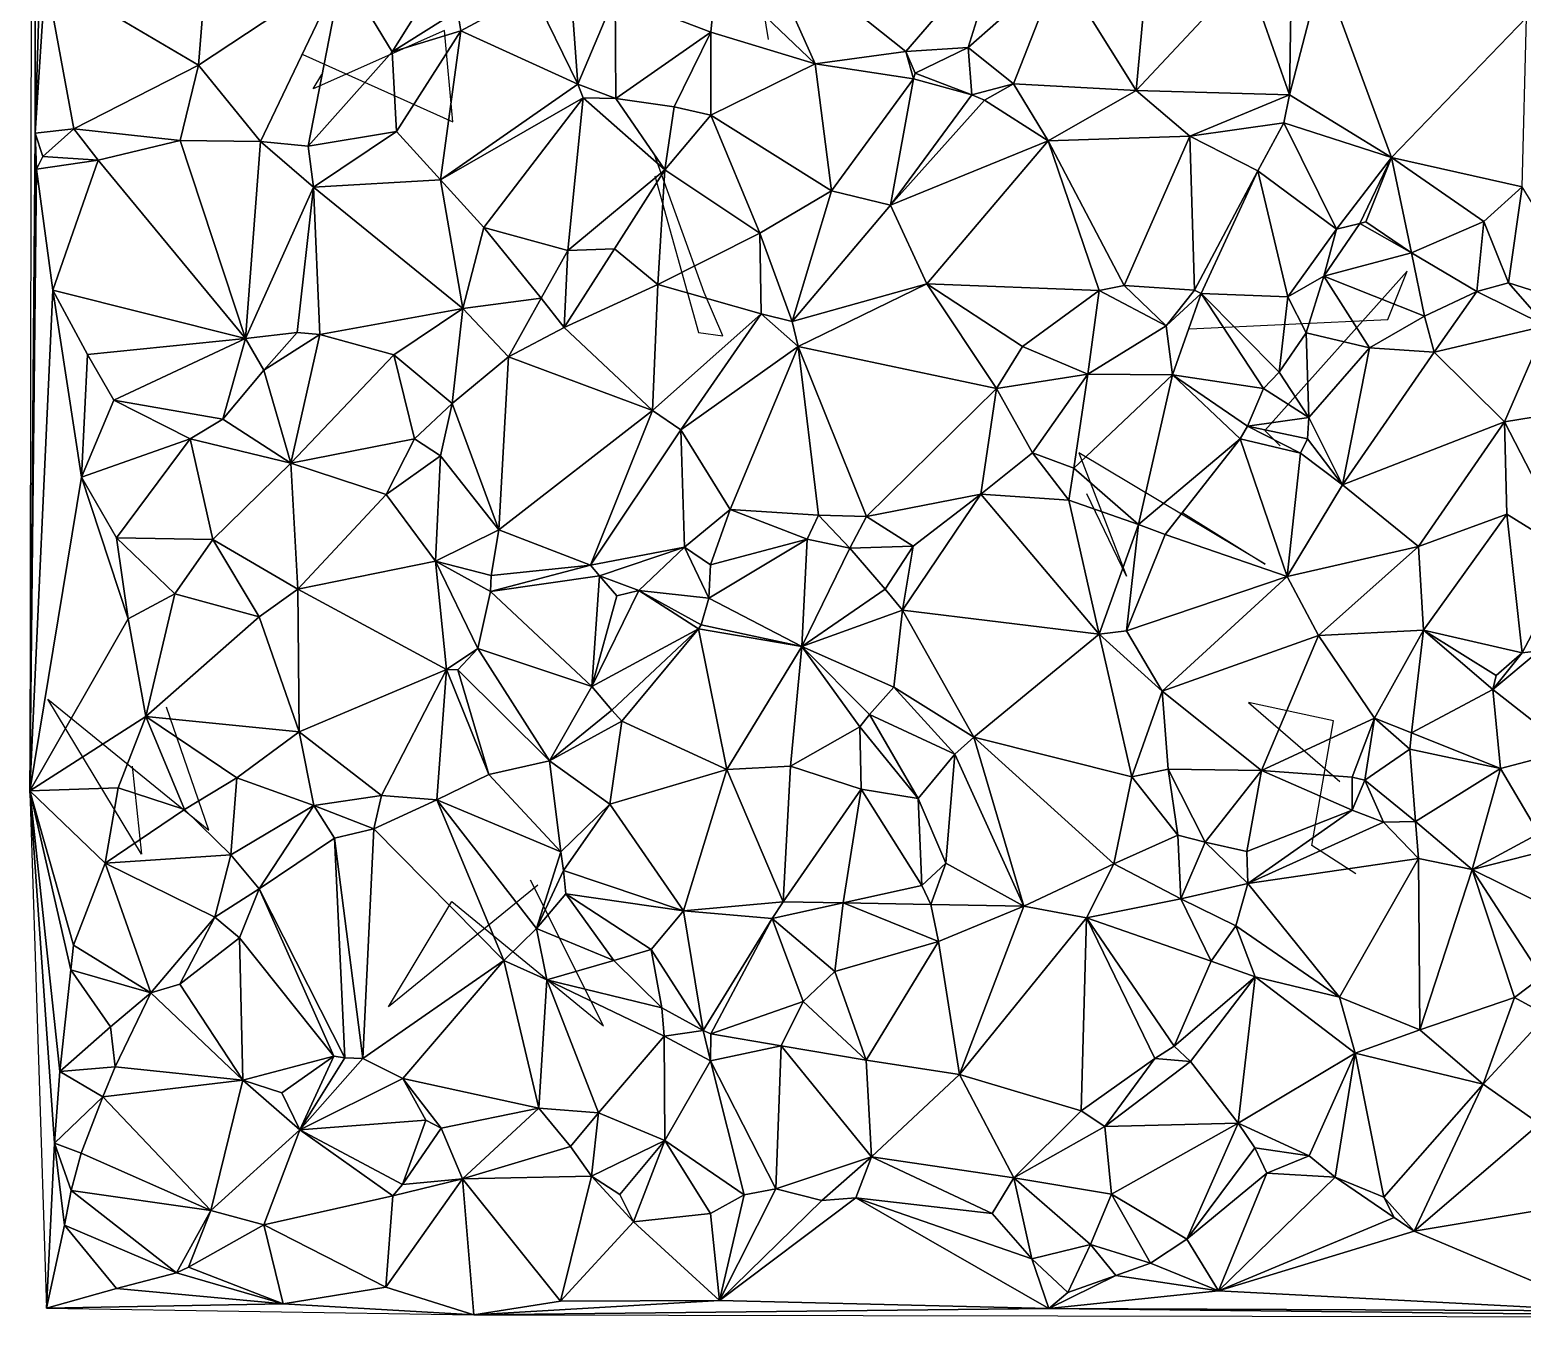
# Model space of a CAD drawing. Header units: metres. Extents: x -15.4 to 15, y -15.7 to 15.3.
# Drawn here: x -14.97 to -2.22, y -14.98 to -3.98 of the extents above; entities that cross this region are included whole.
import ezdxf

# ---------------------------------------------------------------- set-up
doc = ezdxf.new("R2010")
doc.units = ezdxf.units.M
doc.layers.add('CRACKS', color=1, linetype='Continuous')
doc.layers.add('STREET_MESH', color=7, linetype='Continuous')

msp = doc.modelspace()

# ---------------------------------------------------------------- linework, layer by layer
at = {"layer": 'CRACKS'}
for points in [[(-8.661, -4.064, 0.1), (-8.954, -2.278, 0.1), (-9.812, -3.403, 0.1), (-8.754, -2.439, 0.1), (-9.599, -2.845, 0.1)], [(-12.642, -4.193, 0.1), (-11.359, -4.769, 0.1), (-11.43, -3.987, 0.1), (-12.552, -4.486, 0.1), (-12.478, -4.364, 0.1)], [(-9.633, -5.23, 0.1), (-9.261, -6.566, 0.1), (-9.052, -6.595, 0.1), (-9.213, -6.225, 0.1), (-9.64, -5.04, 0.1)], [(-5.063, -6.537, 0.1), (-3.37, -6.455, 0.1), (-3.205, -6.042, 0.1), (-4.421, -7.403, 0.1), (-4.29, -7.534, 0.1)], [(-5.122, -8.108, 0.1), (-4.419, -8.547, 0.1), (-6.011, -7.595, 0.1), (-5.603, -8.648, 0.1), (-5.943, -7.946, 0.1)], [(-14.099, -10.272, 0.1), (-14.02, -11.023, 0.1), (-14.821, -9.7, 0.1), (-13.444, -10.818, 0.1), (-13.806, -9.768, 0.1)], [(-3.644, -11.192, 0.1), (-4.02, -10.949, 0.1), (-3.835, -9.885, 0.1), (-4.56, -9.728, 0.1), (-3.779, -10.404, 0.1)], [(-10.633, -11.289, 0.1), (-11.908, -12.327, 0.1), (-11.368, -11.427, 0.1), (-10.071, -12.49, 0.1), (-10.696, -11.245, 0.1)]]:
    msp.add_polyline3d(points, dxfattribs=at)
at = {"layer": 'STREET_MESH'}
for points in [[(-14.929, -4.866), (-14.944, 6.936), (-14.974, -10.482)], [(-14.944, 6.936), (-14.929, -4.866), (-14.794, -0.426)], [(-14.929, -4.866), (-14.841, -3.512), (-14.794, -0.426)], [(-8.264, -4.271), (-8.766, -3.15), (-9.104, -3.468)], [(-8.766, -3.15), (-7.49, -4.166), (-6.67, -3.218)], [(-8.264, -4.271), (-7.49, -4.166), (-8.766, -3.15)], [(-7.49, -4.166), (-6.955, -4.134), (-6.67, -3.218)], [(-6.955, -4.134), (-6.178, -3.448), (-6.67, -3.218)], [(-11.878, -4.169), (-11.397, -3.4), (-12.302, -3.468)], [(-11.319, -3.821), (-11.397, -3.4), (-11.878, -4.169)], [(-6.178, -3.448), (-5.52, -4.5), (-5.413, -3.326)], [(-5.52, -4.5), (-4.578, -3.493), (-5.413, -3.326)], [(-14.598, -4.827), (-14.841, -3.512), (-14.929, -4.866)], [(-13.468, -3.469), (-14.841, -3.512), (-13.534, -4.283)], [(-14.841, -3.512), (-14.598, -4.827), (-13.534, -4.283)], [(-13.534, -4.283), (-13.003, -4.935), (-12.302, -3.468)], [(-13.468, -3.469), (-13.534, -4.283), (-12.302, -3.468)], [(-13.003, -4.935), (-12.597, -4.976), (-12.302, -3.468)], [(-12.597, -4.976), (-11.878, -4.169), (-12.302, -3.468)], [(-9.972, -3.689), (-9.156, -4.002), (-9.104, -3.468)], [(-9.156, -4.002), (-8.264, -4.271), (-9.104, -3.468)], [(-6.178, -3.448), (-6.955, -4.134), (-6.568, -4.444)], [(-5.52, -4.5), (-6.178, -3.448), (-6.568, -4.444)], [(-4.21, -4.536), (-4.578, -3.493), (-5.52, -4.5)], [(-4.578, -3.493), (-4.21, -4.536), (-4.194, -3.462)], [(-4.21, -4.536), (-3.931, -3.461), (-4.194, -3.462)], [(-4.21, -4.536), (-3.338, -5.072), (-3.931, -3.461)], [(-3.338, -5.072), (-2.185, -3.877), (-3.931, -3.461)], [(-10.676, -3.658), (-11.319, -3.821), (-11.29, -3.991)], [(-10.291, -4.446), (-10.676, -3.658), (-11.29, -3.991)], [(-10.676, -3.658), (-10.291, -4.446), (-10.337, -3.826)], [(-10.291, -4.446), (-9.972, -3.689), (-10.337, -3.826)], [(-10.291, -4.446), (-9.966, -4.568), (-9.972, -3.689)], [(-9.966, -4.568), (-9.156, -4.002), (-9.972, -3.689)], [(-11.29, -3.991), (-11.319, -3.821), (-11.878, -4.169)], [(-2.222, -5.324), (-2.185, -3.877), (-3.338, -5.072)], [(-11.84, -4.851), (-11.29, -3.991), (-11.878, -4.169)], [(-11.84, -4.851), (-11.466, -5.264), (-11.29, -3.991)], [(-11.466, -5.264), (-10.291, -4.446), (-11.29, -3.991)], [(-9.469, -4.639), (-9.156, -4.002), (-9.966, -4.568)], [(-9.156, -4.002), (-9.469, -4.639), (-9.156, -4.711)], [(-9.156, -4.002), (-9.156, -4.711), (-8.264, -4.271)], [(-12.597, -4.976), (-11.84, -4.851), (-11.878, -4.169)], [(-7.49, -4.166), (-8.264, -4.271), (-7.424, -4.4)], [(-7.49, -4.166), (-7.41, -4.352), (-6.955, -4.134)], [(-7.41, -4.352), (-7.49, -4.166), (-7.424, -4.4)], [(-7.41, -4.352), (-6.924, -4.538), (-6.955, -4.134)], [(-6.955, -4.134), (-6.924, -4.538), (-6.568, -4.444)], [(-14.598, -4.827), (-13.69, -4.928), (-13.534, -4.283)], [(-13.534, -4.283), (-13.69, -4.928), (-13.003, -4.935)], [(-8.264, -4.271), (-9.156, -4.711), (-8.125, -5.357)], [(-8.264, -4.271), (-8.125, -5.357), (-7.424, -4.4)], [(-10.291, -4.446), (-11.466, -5.264), (-10.245, -4.562)], [(-9.966, -4.568), (-10.291, -4.446), (-10.245, -4.562)], [(-8.125, -5.357), (-7.621, -5.481), (-7.424, -4.4)], [(-7.621, -5.481), (-6.924, -4.538), (-7.424, -4.4)], [(-6.924, -4.538), (-7.41, -4.352), (-7.424, -4.4)], [(-6.924, -4.538), (-6.817, -4.584), (-6.568, -4.444)], [(-6.817, -4.584), (-6.273, -4.931), (-6.568, -4.444)], [(-6.273, -4.931), (-5.52, -4.5), (-6.568, -4.444)], [(-10.245, -4.562), (-11.466, -5.264), (-11.095, -5.671)], [(-10.377, -5.867), (-10.245, -4.562), (-11.095, -5.671)], [(-10.377, -5.867), (-9.547, -5.177), (-10.245, -4.562)], [(-9.547, -5.177), (-9.966, -4.568), (-10.245, -4.562)], [(-9.547, -5.177), (-9.469, -4.639), (-9.966, -4.568)], [(-6.924, -4.538), (-7.621, -5.481), (-6.817, -4.584)], [(-6.817, -4.584), (-7.621, -5.481), (-6.273, -4.931)], [(-5.52, -4.5), (-6.273, -4.931), (-5.063, -4.889)], [(-4.21, -4.536), (-5.52, -4.5), (-5.063, -4.889)], [(-4.26, -4.775), (-4.21, -4.536), (-5.063, -4.889)], [(-3.338, -5.072), (-4.21, -4.536), (-4.26, -4.775)], [(-9.469, -4.639), (-9.547, -5.177), (-9.156, -4.711)], [(-9.156, -4.711), (-9.547, -5.177), (-8.735, -5.719)], [(-9.156, -4.711), (-8.735, -5.719), (-8.125, -5.357)], [(-14.863, -5.065), (-14.598, -4.827), (-14.929, -4.866)], [(-14.389, -5.095), (-14.598, -4.827), (-14.863, -5.065)], [(-13.69, -4.928), (-14.598, -4.827), (-14.389, -5.095)], [(-4.48, -5.185), (-4.26, -4.775), (-5.063, -4.889)], [(-4.48, -5.185), (-3.808, -5.684), (-4.26, -4.775)], [(-3.808, -5.684), (-3.338, -5.072), (-4.26, -4.775)], [(-14.918, -5.172), (-14.929, -4.866), (-14.974, -10.482)], [(-14.918, -5.172), (-14.863, -5.065), (-14.929, -4.866)], [(-13.69, -4.928), (-14.389, -5.095), (-13.13, -6.618)], [(-13.69, -4.928), (-13.13, -6.618), (-13.003, -4.935)], [(-13.13, -6.618), (-12.55, -5.327), (-13.003, -4.935)], [(-12.55, -5.327), (-12.597, -4.976), (-13.003, -4.935)], [(-11.84, -4.851), (-12.597, -4.976), (-12.55, -5.327)], [(-11.466, -5.264), (-11.84, -4.851), (-12.55, -5.327)], [(-7.621, -5.481), (-7.31, -6.151), (-6.273, -4.931)], [(-7.31, -6.151), (-5.838, -6.209), (-6.273, -4.931)], [(-6.273, -4.931), (-5.622, -6.165), (-5.063, -4.889)], [(-5.838, -6.209), (-5.622, -6.165), (-6.273, -4.931)], [(-5.622, -6.165), (-5.022, -6.207), (-5.063, -4.889)], [(-5.022, -6.207), (-4.48, -5.185), (-5.063, -4.889)], [(-14.389, -5.095), (-14.863, -5.065), (-14.918, -5.172)], [(-14.389, -5.095), (-14.918, -5.172), (-14.777, -6.207)], [(-13.13, -6.618), (-14.389, -5.095), (-14.777, -6.207)], [(-3.808, -5.684), (-3.61, -5.636), (-3.338, -5.072)], [(-3.61, -5.636), (-3.558, -5.623), (-3.338, -5.072)], [(-3.338, -5.072), (-3.558, -5.623), (-3.168, -5.886)], [(-2.551, -5.618), (-3.338, -5.072), (-3.168, -5.886)], [(-2.551, -5.618), (-2.222, -5.324), (-3.338, -5.072)], [(-14.777, -6.207), (-14.918, -5.172), (-14.974, -10.482)], [(-9.547, -5.177), (-10.377, -5.867), (-9.979, -5.854)], [(-9.607, -6.158), (-9.547, -5.177), (-9.979, -5.854)], [(-8.735, -5.719), (-9.547, -5.177), (-9.607, -6.158)], [(-5.022, -6.207), (-4.965, -6.234), (-4.48, -5.185)], [(-4.48, -5.185), (-4.965, -6.234), (-4.224, -6.262)], [(-3.808, -5.684), (-4.48, -5.185), (-4.224, -6.262)], [(-12.691, -6.568), (-12.55, -5.327), (-13.13, -6.618)], [(-12.691, -6.568), (-12.496, -6.583), (-12.55, -5.327)], [(-11.275, -6.363), (-11.466, -5.264), (-12.55, -5.327)], [(-12.496, -6.583), (-11.275, -6.363), (-12.55, -5.327)], [(-11.466, -5.264), (-11.275, -6.363), (-11.095, -5.671)], [(-2.222, -5.324), (-2.551, -5.618), (-2.339, -6.143)], [(-2.222, -5.324), (-2.339, -6.143), (-1.571, -6.389)], [(-8.735, -5.719), (-8.461, -6.474), (-8.125, -5.357)], [(-8.461, -6.474), (-7.621, -5.481), (-8.125, -5.357)], [(-7.31, -6.151), (-7.621, -5.481), (-8.461, -6.474)], [(-11.275, -6.363), (-10.606, -6.274), (-11.095, -5.671)], [(-10.606, -6.274), (-10.377, -5.867), (-11.095, -5.671)], [(-8.735, -5.719), (-9.607, -6.158), (-8.724, -6.408)], [(-8.461, -6.474), (-8.735, -5.719), (-8.724, -6.408)], [(-3.917, -6.085), (-3.808, -5.684), (-4.224, -6.262)], [(-3.61, -5.636), (-3.917, -6.085), (-3.168, -5.886)], [(-3.61, -5.636), (-3.808, -5.684), (-3.917, -6.085)], [(-3.558, -5.623), (-3.61, -5.636), (-3.168, -5.886)], [(-2.611, -6.218), (-2.551, -5.618), (-3.168, -5.886)], [(-2.551, -5.618), (-2.611, -6.218), (-2.339, -6.143)], [(-10.408, -6.524), (-9.607, -6.158), (-9.979, -5.854)], [(-10.377, -5.867), (-10.408, -6.524), (-9.979, -5.854)], [(-10.377, -5.867), (-10.606, -6.274), (-10.408, -6.524)], [(-3.917, -6.085), (-3.056, -6.428), (-3.168, -5.886)], [(-3.056, -6.428), (-2.611, -6.218), (-3.168, -5.886)], [(-4.069, -6.571), (-3.917, -6.085), (-4.224, -6.262)], [(-3.917, -6.085), (-4.069, -6.571), (-3.528, -6.699)], [(-3.056, -6.428), (-3.917, -6.085), (-3.528, -6.699)], [(-14.532, -7.804), (-14.777, -6.207), (-14.974, -10.482)], [(-14.48, -6.754), (-13.13, -6.618), (-14.777, -6.207)], [(-14.48, -6.754), (-14.777, -6.207), (-14.532, -7.804)], [(-9.607, -6.158), (-10.408, -6.524), (-9.654, -7.233)], [(-9.607, -6.158), (-9.654, -7.233), (-8.724, -6.408)], [(-8.41, -6.686), (-7.31, -6.151), (-8.461, -6.474)], [(-7.31, -6.151), (-8.41, -6.686), (-6.713, -7.045)], [(-7.31, -6.151), (-6.493, -6.686), (-5.838, -6.209)], [(-6.493, -6.686), (-7.31, -6.151), (-6.713, -7.045)], [(-6.493, -6.686), (-5.935, -6.923), (-5.838, -6.209)], [(-5.935, -6.923), (-5.264, -6.509), (-5.838, -6.209)], [(-5.264, -6.509), (-5.622, -6.165), (-5.838, -6.209)], [(-5.622, -6.165), (-5.264, -6.509), (-5.022, -6.207)], [(-5.264, -6.509), (-4.965, -6.234), (-5.022, -6.207)], [(-4.965, -6.234), (-5.264, -6.509), (-5.211, -6.929)], [(-4.432, -7.047), (-4.965, -6.234), (-5.211, -6.929)], [(-4.965, -6.234), (-4.299, -6.907), (-4.224, -6.262)], [(-4.299, -6.907), (-4.965, -6.234), (-4.432, -7.047)], [(-2.611, -6.218), (-3.056, -6.428), (-2.974, -6.734)], [(-2.611, -6.218), (-2.974, -6.734), (-2.018, -6.511)], [(-2.611, -6.218), (-2.018, -6.511), (-2.339, -6.143)], [(-2.339, -6.143), (-2.018, -6.511), (-1.571, -6.389)], [(-11.275, -6.363), (-12.496, -6.583), (-11.865, -6.757)], [(-11.275, -6.363), (-11.865, -6.757), (-11.366, -7.174)], [(-10.885, -6.774), (-11.275, -6.363), (-11.366, -7.174)], [(-10.606, -6.274), (-11.275, -6.363), (-10.885, -6.774)], [(-10.408, -6.524), (-10.606, -6.274), (-10.885, -6.774)], [(-4.299, -6.907), (-4.069, -6.571), (-4.224, -6.262)], [(-9.654, -7.233), (-9.41, -7.398), (-8.724, -6.408)], [(-9.41, -7.398), (-8.41, -6.686), (-8.724, -6.408)], [(-8.41, -6.686), (-8.461, -6.474), (-8.724, -6.408)], [(-2.974, -6.734), (-3.056, -6.428), (-3.528, -6.699)], [(-13.13, -6.618), (-14.48, -6.754), (-14.257, -7.145)], [(-13.326, -7.307), (-13.13, -6.618), (-14.257, -7.145)], [(-13.13, -6.618), (-13.326, -7.307), (-12.974, -6.889)], [(-12.691, -6.568), (-13.13, -6.618), (-12.974, -6.889)], [(-12.496, -6.583), (-12.691, -6.568), (-12.974, -6.889)], [(-12.744, -7.683), (-12.496, -6.583), (-12.974, -6.889)], [(-12.496, -6.583), (-12.744, -7.683), (-11.865, -6.757)], [(-10.408, -6.524), (-10.885, -6.774), (-9.654, -7.233)], [(-5.264, -6.509), (-5.935, -6.923), (-5.211, -6.929)], [(-4.299, -6.907), (-4.046, -7.293), (-4.069, -6.571)], [(-4.069, -6.571), (-4.046, -7.293), (-3.528, -6.699)], [(-2.018, -6.511), (-2.974, -6.734), (-2.372, -7.33)], [(-2.018, -6.511), (-2.372, -7.33), (-0.922, -7.093)], [(-14.257, -7.145), (-14.48, -6.754), (-14.532, -7.804)], [(-12.744, -7.683), (-11.686, -7.475), (-11.865, -6.757)], [(-11.865, -6.757), (-11.686, -7.475), (-11.366, -7.174)], [(-8.41, -6.686), (-9.41, -7.398), (-8.991, -8.079)], [(-8.235, -8.129), (-8.41, -6.686), (-8.991, -8.079)], [(-8.41, -6.686), (-7.826, -8.14), (-6.713, -7.045)], [(-8.235, -8.129), (-7.826, -8.14), (-8.41, -6.686)], [(-5.935, -6.923), (-6.493, -6.686), (-6.713, -7.045)], [(-4.046, -7.293), (-3.758, -7.868), (-3.528, -6.699)], [(-3.758, -7.868), (-2.974, -6.734), (-3.528, -6.699)], [(-2.974, -6.734), (-3.758, -7.868), (-2.372, -7.33)], [(-10.967, -8.252), (-10.885, -6.774), (-11.366, -7.174)], [(-9.654, -7.233), (-10.885, -6.774), (-10.967, -8.252)], [(-13.326, -7.307), (-12.744, -7.683), (-12.974, -6.889)], [(-6.406, -7.595), (-5.935, -6.923), (-6.713, -7.045)], [(-6.053, -7.727), (-5.935, -6.923), (-6.406, -7.595)], [(-5.935, -6.923), (-6.053, -7.727), (-5.211, -6.929)], [(-6.053, -7.727), (-5.5, -8.206), (-5.211, -6.929)], [(-5.5, -8.206), (-4.633, -7.477), (-5.211, -6.929)], [(-4.569, -7.367), (-4.432, -7.047), (-5.211, -6.929)], [(-4.633, -7.477), (-4.569, -7.367), (-5.211, -6.929)], [(-4.046, -7.293), (-4.299, -6.907), (-4.432, -7.047)], [(-7.826, -8.14), (-6.847, -7.947), (-6.713, -7.045)], [(-6.847, -7.947), (-6.406, -7.595), (-6.713, -7.045)], [(-4.046, -7.293), (-4.432, -7.047), (-4.569, -7.367)], [(-2.372, -7.33), (-1.784, -8.471), (-0.922, -7.093)], [(-13.603, -7.477), (-14.257, -7.145), (-14.532, -7.804)], [(-13.603, -7.477), (-13.326, -7.307), (-14.257, -7.145)], [(-11.686, -7.475), (-11.465, -7.621), (-11.366, -7.174)], [(-11.465, -7.621), (-10.967, -8.252), (-11.366, -7.174)], [(-9.654, -7.233), (-10.967, -8.252), (-10.183, -8.555)], [(-9.41, -7.398), (-9.654, -7.233), (-10.183, -8.555)], [(-13.326, -7.307), (-13.603, -7.477), (-12.744, -7.683)], [(-4.633, -7.477), (-4.117, -7.597), (-4.569, -7.367)], [(-4.056, -7.475), (-4.046, -7.293), (-4.569, -7.367)], [(-4.117, -7.597), (-4.056, -7.475), (-4.569, -7.367)], [(-4.046, -7.293), (-4.056, -7.475), (-3.758, -7.868)], [(-3.758, -7.868), (-3.108, -8.395), (-2.372, -7.33)], [(-3.108, -8.395), (-2.353, -8.12), (-2.372, -7.33)], [(-2.353, -8.12), (-1.784, -8.471), (-2.372, -7.33)], [(-14.232, -8.32), (-13.603, -7.477), (-14.532, -7.804)], [(-13.603, -7.477), (-14.232, -8.32), (-13.409, -8.336)], [(-12.744, -7.683), (-13.603, -7.477), (-13.409, -8.336)], [(-11.686, -7.475), (-12.744, -7.683), (-11.928, -7.952)], [(-11.465, -7.621), (-11.686, -7.475), (-11.928, -7.952)], [(-9.379, -8.402), (-9.41, -7.398), (-10.183, -8.555)], [(-9.41, -7.398), (-9.379, -8.402), (-8.991, -8.079)], [(-5.274, -8.292), (-4.633, -7.477), (-5.5, -8.206)], [(-4.231, -8.652), (-4.633, -7.477), (-5.274, -8.292)], [(-4.633, -7.477), (-4.231, -8.652), (-4.117, -7.597)], [(-4.056, -7.475), (-4.117, -7.597), (-3.758, -7.868)], [(-11.508, -8.52), (-11.465, -7.621), (-11.928, -7.952)], [(-11.508, -8.52), (-10.967, -8.252), (-11.465, -7.621)], [(-6.847, -7.947), (-6.095, -7.999), (-6.406, -7.595)], [(-6.095, -7.999), (-6.053, -7.727), (-6.406, -7.595)], [(-4.117, -7.597), (-4.231, -8.652), (-3.758, -7.868)], [(-12.685, -8.761), (-12.744, -7.683), (-13.409, -8.336)], [(-12.744, -7.683), (-12.685, -8.761), (-11.928, -7.952)], [(-5.5, -8.206), (-6.053, -7.727), (-6.095, -7.999)], [(-14.134, -9.012), (-14.532, -7.804), (-14.974, -10.482)], [(-14.134, -9.012), (-14.232, -8.32), (-14.532, -7.804)], [(-4.231, -8.652), (-3.108, -8.395), (-3.758, -7.868)], [(-12.685, -8.761), (-11.508, -8.52), (-11.928, -7.952)], [(-6.847, -7.947), (-7.826, -8.14), (-7.426, -8.392)], [(-6.847, -7.947), (-7.517, -8.939), (-5.836, -9.145)], [(-7.517, -8.939), (-6.847, -7.947), (-7.426, -8.392)], [(-6.095, -7.999), (-6.847, -7.947), (-5.836, -9.145)], [(-5.5, -8.206), (-6.095, -7.999), (-5.836, -9.145)], [(-9.379, -8.402), (-9.157, -8.553), (-8.991, -8.079)], [(-9.157, -8.553), (-8.332, -8.334), (-8.991, -8.079)], [(-8.332, -8.334), (-8.235, -8.129), (-8.991, -8.079)], [(-8.235, -8.129), (-8.332, -8.334), (-7.966, -8.41)], [(-7.826, -8.14), (-8.235, -8.129), (-7.966, -8.41)], [(-7.826, -8.14), (-7.966, -8.41), (-7.426, -8.392)], [(-2.353, -8.12), (-3.108, -8.395), (-3.066, -9.111)], [(-2.353, -8.12), (-3.066, -9.111), (-2.223, -9.305)], [(-2.353, -8.12), (-2.223, -9.305), (-1.784, -8.471)], [(-11.508, -8.52), (-11.033, -8.642), (-10.967, -8.252)], [(-10.967, -8.252), (-11.033, -8.642), (-10.183, -8.555)], [(-5.603, -9.116), (-5.5, -8.206), (-5.836, -9.145)], [(-5.274, -8.292), (-5.5, -8.206), (-5.603, -9.116)], [(-13.735, -8.801), (-14.232, -8.32), (-14.134, -9.012)], [(-14.232, -8.32), (-13.735, -8.801), (-13.409, -8.336)], [(-13.409, -8.336), (-13.735, -8.801), (-13.014, -8.997)], [(-12.685, -8.761), (-13.409, -8.336), (-13.014, -8.997)], [(-10.107, -8.647), (-9.379, -8.402), (-10.183, -8.555)], [(-10.107, -8.647), (-9.77, -8.772), (-9.379, -8.402)], [(-9.77, -8.772), (-9.173, -8.838), (-9.379, -8.402)], [(-9.173, -8.838), (-9.157, -8.553), (-9.379, -8.402)], [(-8.332, -8.334), (-9.173, -8.838), (-8.377, -9.249)], [(-9.173, -8.838), (-8.332, -8.334), (-9.157, -8.553)], [(-7.966, -8.41), (-8.332, -8.334), (-8.377, -9.249)], [(-7.665, -8.759), (-7.966, -8.41), (-8.377, -9.249)], [(-7.966, -8.41), (-7.665, -8.759), (-7.426, -8.392)], [(-7.665, -8.759), (-7.517, -8.939), (-7.426, -8.392)], [(-4.231, -8.652), (-5.274, -8.292), (-5.603, -9.116)], [(-3.108, -8.395), (-4.231, -8.652), (-3.963, -9.156)], [(-3.108, -8.395), (-3.963, -9.156), (-3.066, -9.111)], [(-11.415, -9.445), (-11.508, -8.52), (-12.685, -8.761)], [(-11.147, -9.266), (-11.508, -8.52), (-11.415, -9.445)], [(-11.037, -8.78), (-11.033, -8.642), (-11.508, -8.52)], [(-11.147, -9.266), (-11.037, -8.78), (-11.508, -8.52)], [(-2.223, -9.305), (-2.076, -9.287), (-1.784, -8.471)], [(-11.037, -8.78), (-10.107, -8.647), (-10.183, -8.555)], [(-11.033, -8.642), (-11.037, -8.78), (-10.183, -8.555)], [(-11.037, -8.78), (-10.171, -9.59), (-10.107, -8.647)], [(-10.171, -9.59), (-9.957, -8.817), (-10.107, -8.647)], [(-10.107, -8.647), (-9.957, -8.817), (-9.77, -8.772)], [(-5.299, -9.631), (-4.231, -8.652), (-5.603, -9.116)], [(-4.231, -8.652), (-5.299, -9.631), (-3.963, -9.156)], [(-12.673, -9.978), (-12.685, -8.761), (-13.014, -8.997)], [(-12.673, -9.978), (-11.415, -9.445), (-12.685, -8.761)], [(-11.037, -8.78), (-11.147, -9.266), (-10.171, -9.59)], [(-9.77, -8.772), (-10.171, -9.59), (-9.259, -9.1)], [(-9.957, -8.817), (-10.171, -9.59), (-9.77, -8.772)], [(-9.238, -9.064), (-9.77, -8.772), (-9.259, -9.1)], [(-9.238, -9.064), (-9.173, -8.838), (-9.77, -8.772)], [(-7.517, -8.939), (-7.665, -8.759), (-8.377, -9.249)], [(-13.982, -9.847), (-13.735, -8.801), (-14.134, -9.012)], [(-13.735, -8.801), (-13.982, -9.847), (-13.014, -8.997)], [(-9.173, -8.838), (-9.238, -9.064), (-8.377, -9.249)], [(-13.982, -9.847), (-14.134, -9.012), (-14.974, -10.482)], [(-13.982, -9.847), (-12.673, -9.978), (-13.014, -8.997)], [(-7.517, -8.939), (-8.377, -9.249), (-7.591, -9.597)], [(-7.517, -8.939), (-7.591, -9.597), (-6.908, -10.023)], [(-7.517, -8.939), (-6.908, -10.023), (-5.836, -9.145)], [(-10.171, -9.59), (-10.002, -9.793), (-9.259, -9.1)], [(-10.002, -9.793), (-9.916, -9.888), (-9.259, -9.1)], [(-9.916, -9.888), (-9.019, -10.3), (-9.259, -9.1)], [(-8.377, -9.249), (-9.238, -9.064), (-9.259, -9.1)], [(-9.019, -10.3), (-8.377, -9.249), (-9.259, -9.1)], [(-6.908, -10.023), (-5.558, -10.364), (-5.836, -9.145)], [(-5.299, -9.631), (-5.603, -9.116), (-5.836, -9.145)], [(-5.558, -10.364), (-5.299, -9.631), (-5.836, -9.145)], [(-3.963, -9.156), (-5.299, -9.631), (-4.451, -10.31)], [(-3.483, -9.862), (-3.963, -9.156), (-4.451, -10.31)], [(-3.963, -9.156), (-3.483, -9.862), (-3.066, -9.111)], [(-3.483, -9.862), (-3.168, -9.988), (-3.066, -9.111)], [(-3.168, -9.988), (-2.472, -9.616), (-3.066, -9.111)], [(-3.066, -9.111), (-2.444, -9.498), (-2.223, -9.305)], [(-2.472, -9.616), (-2.444, -9.498), (-3.066, -9.111)], [(-11.316, -9.449), (-11.147, -9.266), (-11.415, -9.445)], [(-10.534, -10.226), (-11.147, -9.266), (-11.316, -9.449)], [(-11.147, -9.266), (-10.534, -10.226), (-10.171, -9.59)], [(-9.019, -10.3), (-8.475, -10.271), (-8.377, -9.249)], [(-8.377, -9.249), (-8.475, -10.271), (-7.881, -9.935)], [(-7.799, -9.83), (-8.377, -9.249), (-7.881, -9.935)], [(-8.377, -9.249), (-7.799, -9.83), (-7.591, -9.597)], [(-2.472, -9.616), (-2.076, -9.287), (-2.223, -9.305)], [(-1.813, -10.135), (-2.076, -9.287), (-2.472, -9.616)], [(-2.444, -9.498), (-2.472, -9.616), (-2.223, -9.305)], [(-11.969, -10.521), (-11.415, -9.445), (-12.673, -9.978)], [(-11.969, -10.521), (-11.495, -10.559), (-11.415, -9.445)], [(-11.495, -10.559), (-11.053, -10.342), (-11.415, -9.445)], [(-11.053, -10.342), (-11.316, -9.449), (-11.415, -9.445)], [(-11.053, -10.342), (-10.534, -10.226), (-11.316, -9.449)], [(-10.171, -9.59), (-10.534, -10.226), (-10.002, -9.793)], [(-7.591, -9.597), (-7.799, -9.83), (-7.071, -10.168)], [(-6.908, -10.023), (-7.591, -9.597), (-7.071, -10.168)], [(-5.299, -9.631), (-5.558, -10.364), (-5.246, -10.297)], [(-5.299, -9.631), (-5.246, -10.297), (-4.451, -10.31)], [(-2.472, -9.616), (-3.168, -9.988), (-2.407, -10.291)], [(-1.813, -10.135), (-2.472, -9.616), (-2.407, -10.291)], [(-10.534, -10.226), (-9.916, -9.888), (-10.002, -9.793)], [(-14.219, -10.457), (-13.982, -9.847), (-14.974, -10.482)], [(-13.653, -10.643), (-13.982, -9.847), (-14.219, -10.457)], [(-13.205, -10.371), (-12.673, -9.978), (-13.982, -9.847)], [(-13.653, -10.643), (-13.205, -10.371), (-13.982, -9.847)], [(-10.534, -10.226), (-10.018, -10.596), (-9.916, -9.888)], [(-10.018, -10.596), (-9.019, -10.3), (-9.916, -9.888)], [(-8.475, -10.271), (-7.87, -10.467), (-7.881, -9.935)], [(-7.383, -10.547), (-7.799, -9.83), (-7.881, -9.935)], [(-7.87, -10.467), (-7.383, -10.547), (-7.881, -9.935)], [(-7.799, -9.83), (-7.383, -10.547), (-7.071, -10.168)], [(-3.674, -10.366), (-3.483, -9.862), (-4.451, -10.31)], [(-3.566, -10.39), (-3.483, -9.862), (-3.674, -10.366)], [(-3.483, -9.862), (-3.566, -10.39), (-3.183, -10.127)], [(-3.168, -9.988), (-3.483, -9.862), (-3.183, -10.127)], [(-13.205, -10.371), (-12.548, -10.608), (-12.673, -9.978)], [(-12.548, -10.608), (-11.969, -10.521), (-12.673, -9.978)], [(-6.481, -11.469), (-6.908, -10.023), (-7.071, -10.168)], [(-5.558, -10.364), (-6.908, -10.023), (-5.711, -11.107)], [(-6.908, -10.023), (-6.481, -11.469), (-5.711, -11.107)], [(-2.407, -10.291), (-3.168, -9.988), (-3.183, -10.127)], [(-7.383, -10.547), (-7.148, -11.101), (-7.071, -10.168)], [(-7.148, -11.101), (-6.481, -11.469), (-7.071, -10.168)], [(-3.566, -10.39), (-3.133, -10.744), (-3.183, -10.127)], [(-3.133, -10.744), (-2.407, -10.291), (-3.183, -10.127)], [(-2.081, -10.848), (-1.813, -10.135), (-2.407, -10.291)], [(-10.438, -11.004), (-10.534, -10.226), (-11.053, -10.342)], [(-10.534, -10.226), (-10.438, -11.004), (-10.018, -10.596)], [(-9.019, -10.3), (-10.018, -10.596), (-9.389, -11.508)], [(-8.537, -11.431), (-9.019, -10.3), (-9.389, -11.508)], [(-9.019, -10.3), (-8.537, -11.431), (-8.475, -10.271)], [(-8.475, -10.271), (-8.537, -11.431), (-7.87, -10.467)], [(-5.558, -10.364), (-5.166, -10.86), (-5.246, -10.297)], [(-5.246, -10.297), (-4.931, -10.921), (-4.451, -10.31)], [(-5.246, -10.297), (-5.166, -10.86), (-4.931, -10.921)], [(-4.931, -10.921), (-4.575, -11.002), (-4.451, -10.31)], [(-4.575, -11.002), (-3.674, -10.647), (-4.451, -10.31)], [(-3.674, -10.647), (-3.674, -10.366), (-4.451, -10.31)], [(-3.133, -10.744), (-2.649, -11.153), (-2.407, -10.291)], [(-2.649, -11.153), (-2.081, -10.848), (-2.407, -10.291)], [(-13.653, -10.643), (-13.255, -11.029), (-13.205, -10.371)], [(-13.255, -11.029), (-12.548, -10.608), (-13.205, -10.371)], [(-11.495, -10.559), (-10.438, -11.004), (-11.053, -10.342)], [(-5.166, -10.86), (-5.558, -10.364), (-5.711, -11.107)], [(-3.566, -10.39), (-3.674, -10.366), (-3.674, -10.647)], [(-3.406, -10.75), (-3.566, -10.39), (-3.674, -10.647)], [(-3.566, -10.39), (-3.406, -10.75), (-3.133, -10.744)], [(-14.329, -11.099), (-14.219, -10.457), (-14.974, -10.482)], [(-14.832, -14.901), (-14.764, -13.492), (-14.974, -10.482)], [(-14.764, -13.492), (-14.717, -12.881), (-14.974, -10.482)], [(-14.6, -11.801), (-14.329, -11.099), (-14.974, -10.482)], [(-14.717, -12.881), (-14.624, -12.012), (-14.974, -10.482)], [(-14.624, -12.012), (-14.6, -11.801), (-14.974, -10.482)], [(-14.329, -11.099), (-13.653, -10.643), (-14.219, -10.457)], [(-11.969, -10.521), (-12.548, -10.608), (-12.035, -10.808)], [(-11.495, -10.559), (-11.969, -10.521), (-12.035, -10.808)], [(-10.925, -11.932), (-11.495, -10.559), (-12.035, -10.808)], [(-10.644, -11.658), (-10.438, -11.004), (-11.495, -10.559)], [(-10.925, -11.932), (-10.644, -11.658), (-11.495, -10.559)], [(-8.537, -11.431), (-8.023, -11.438), (-7.87, -10.467)], [(-8.023, -11.438), (-7.353, -11.291), (-7.87, -10.467)], [(-7.353, -11.291), (-7.383, -10.547), (-7.87, -10.467)], [(-7.383, -10.547), (-7.353, -11.291), (-7.148, -11.101)], [(-13.255, -11.029), (-13.653, -10.643), (-14.329, -11.099)], [(-13.013, -11.32), (-12.548, -10.608), (-13.255, -11.029)], [(-12.548, -10.608), (-13.013, -11.32), (-12.37, -10.887)], [(-12.548, -10.608), (-12.37, -10.887), (-12.035, -10.808)], [(-10.438, -11.004), (-10.415, -11.164), (-10.018, -10.596)], [(-10.018, -10.596), (-10.415, -11.164), (-9.389, -11.508)], [(-3.674, -10.647), (-4.575, -11.002), (-4.567, -11.275)], [(-3.406, -10.75), (-3.674, -10.647), (-4.567, -11.275)], [(-12.37, -10.887), (-12.129, -12.77), (-12.035, -10.808)], [(-12.129, -12.77), (-10.925, -11.932), (-12.035, -10.808)], [(-3.406, -10.75), (-4.567, -11.275), (-3.109, -11.059)], [(-3.133, -10.744), (-3.406, -10.75), (-3.109, -11.059)], [(-2.649, -11.153), (-3.133, -10.744), (-3.109, -11.059)], [(-13.013, -11.32), (-12.281, -12.762), (-12.37, -10.887)], [(-12.37, -10.887), (-12.281, -12.762), (-12.129, -12.77)], [(-5.139, -11.404), (-5.166, -10.86), (-5.711, -11.107)], [(-5.166, -10.86), (-5.139, -11.404), (-4.931, -10.921)], [(-5.139, -11.404), (-4.567, -11.275), (-4.931, -10.921)], [(-4.567, -11.275), (-4.575, -11.002), (-4.931, -10.921)], [(-2.649, -11.153), (-2.011, -10.993), (-2.081, -10.848)], [(-13.392, -11.562), (-13.255, -11.029), (-14.329, -11.099)], [(-13.392, -11.562), (-13.013, -11.32), (-13.255, -11.029)], [(-10.415, -11.164), (-10.438, -11.004), (-10.644, -11.658)], [(-3.109, -11.059), (-4.567, -11.275), (-3.783, -12.246)], [(-3.098, -12.525), (-3.109, -11.059), (-3.783, -12.246)], [(-3.098, -12.525), (-2.649, -11.153), (-3.109, -11.059)], [(-2.011, -10.993), (-2.649, -11.153), (-1.844, -11.554)], [(-13.939, -12.209), (-14.329, -11.099), (-14.6, -11.801)], [(-13.939, -12.209), (-13.392, -11.562), (-14.329, -11.099)], [(-10.394, -11.363), (-10.415, -11.164), (-10.644, -11.658)], [(-10.415, -11.164), (-10.394, -11.363), (-9.389, -11.508)], [(-7.353, -11.291), (-7.275, -11.453), (-7.148, -11.101)], [(-7.148, -11.101), (-7.275, -11.453), (-6.481, -11.469)], [(-6.481, -11.469), (-5.946, -11.567), (-5.711, -11.107)], [(-5.946, -11.567), (-5.139, -11.404), (-5.711, -11.107)], [(-2.649, -11.153), (-3.098, -12.525), (-2.287, -12.248)], [(-2.053, -12.071), (-2.649, -11.153), (-2.287, -12.248)], [(-2.649, -11.153), (-2.053, -12.071), (-1.844, -11.554)], [(-13.013, -11.32), (-13.392, -11.562), (-13.181, -11.737)], [(-13.013, -11.32), (-13.181, -11.737), (-12.375, -12.75)], [(-12.281, -12.762), (-13.013, -11.32), (-12.375, -12.75)], [(-7.353, -11.291), (-8.023, -11.438), (-7.275, -11.453)], [(-4.669, -11.635), (-4.567, -11.275), (-5.139, -11.404)], [(-4.567, -11.275), (-4.669, -11.635), (-3.783, -12.246)], [(-9.983, -11.931), (-10.394, -11.363), (-10.644, -11.658)], [(-10.394, -11.363), (-9.664, -11.839), (-9.389, -11.508)], [(-9.983, -11.931), (-9.664, -11.839), (-10.394, -11.363)], [(-8.537, -11.431), (-9.389, -11.508), (-8.632, -11.573)], [(-8.023, -11.438), (-8.537, -11.431), (-8.632, -11.573)], [(-8.095, -12.027), (-8.023, -11.438), (-8.632, -11.573)], [(-8.023, -11.438), (-8.095, -12.027), (-7.211, -11.77)], [(-7.275, -11.453), (-8.023, -11.438), (-7.211, -11.77)], [(-6.481, -11.469), (-7.275, -11.453), (-7.211, -11.77)], [(-7.03, -12.906), (-6.481, -11.469), (-7.211, -11.77)], [(-6.481, -11.469), (-7.03, -12.906), (-5.946, -11.567)], [(-5.946, -11.567), (-4.881, -11.936), (-5.139, -11.404)], [(-4.881, -11.936), (-4.669, -11.635), (-5.139, -11.404)], [(-13.392, -11.562), (-13.939, -12.209), (-13.692, -12.133)], [(-13.181, -11.737), (-13.392, -11.562), (-13.692, -12.133)], [(-9.664, -11.839), (-9.22, -12.53), (-9.389, -11.508)], [(-9.389, -11.508), (-9.22, -12.53), (-8.632, -11.573)], [(-9.22, -12.53), (-9.156, -12.559), (-8.632, -11.573)], [(-9.156, -12.559), (-8.365, -12.282), (-8.632, -11.573)], [(-8.365, -12.282), (-8.095, -12.027), (-8.632, -11.573)], [(-7.03, -12.906), (-5.99, -13.216), (-5.946, -11.567)], [(-5.946, -11.567), (-5.99, -13.216), (-5.362, -12.769)], [(-5.195, -12.664), (-5.946, -11.567), (-5.362, -12.769)], [(-5.195, -12.664), (-4.881, -11.936), (-5.946, -11.567)], [(-10.925, -11.932), (-10.555, -12.097), (-10.644, -11.658)], [(-10.555, -12.097), (-9.983, -11.931), (-10.644, -11.658)], [(-4.669, -11.635), (-4.881, -11.936), (-4.504, -12.071)], [(-4.669, -11.635), (-4.504, -12.071), (-3.783, -12.246)], [(-14.624, -12.012), (-13.939, -12.209), (-14.6, -11.801)], [(-13.153, -12.955), (-13.181, -11.737), (-13.692, -12.133)], [(-12.375, -12.75), (-13.181, -11.737), (-13.153, -12.955)], [(-9.664, -11.839), (-9.983, -11.931), (-9.575, -12.337)], [(-9.22, -12.53), (-9.664, -11.839), (-9.575, -12.337)], [(-8.095, -12.027), (-7.827, -12.783), (-7.211, -11.77)], [(-7.827, -12.783), (-7.03, -12.906), (-7.211, -11.77)], [(-10.925, -11.932), (-12.129, -12.77), (-11.787, -12.939)], [(-10.925, -11.932), (-11.787, -12.939), (-10.624, -13.192)], [(-10.555, -12.097), (-10.925, -11.932), (-10.624, -13.192)], [(-9.983, -11.931), (-10.555, -12.097), (-9.575, -12.337)], [(-4.881, -11.936), (-5.195, -12.664), (-4.504, -12.071)], [(-14.284, -12.499), (-14.624, -12.012), (-14.717, -12.881)], [(-13.939, -12.209), (-14.624, -12.012), (-14.284, -12.499)], [(-10.116, -13.233), (-10.555, -12.097), (-10.624, -13.192)], [(-10.555, -12.097), (-9.554, -12.579), (-9.575, -12.337)], [(-9.554, -12.579), (-10.555, -12.097), (-10.116, -13.233)], [(-8.365, -12.282), (-7.827, -12.783), (-8.095, -12.027)], [(-5.195, -12.664), (-5.057, -12.795), (-4.504, -12.071)], [(-5.057, -12.795), (-4.648, -13.321), (-4.504, -12.071)], [(-4.504, -12.071), (-4.648, -13.321), (-3.65, -12.722)], [(-4.504, -12.071), (-3.65, -12.722), (-3.783, -12.246)], [(-2.013, -12.4), (-2.053, -12.071), (-2.287, -12.248)], [(-14.245, -12.839), (-13.939, -12.209), (-14.284, -12.499)], [(-13.939, -12.209), (-14.245, -12.839), (-13.153, -12.955)], [(-13.939, -12.209), (-13.153, -12.955), (-13.692, -12.133)], [(-9.554, -12.579), (-9.22, -12.53), (-9.575, -12.337)], [(-8.365, -12.282), (-9.156, -12.559), (-8.555, -12.661)], [(-7.827, -12.783), (-8.365, -12.282), (-8.555, -12.661)], [(-3.65, -12.722), (-3.098, -12.525), (-3.783, -12.246)], [(-3.098, -12.525), (-2.556, -12.989), (-2.287, -12.248)], [(-2.556, -12.989), (-2.013, -12.4), (-2.287, -12.248)], [(-2.556, -12.989), (-2.073, -13.327), (-2.013, -12.4)], [(-14.245, -12.839), (-14.284, -12.499), (-14.717, -12.881)], [(-9.554, -12.579), (-10.116, -13.233), (-9.548, -13.469)], [(-9.22, -12.53), (-9.554, -12.579), (-9.158, -12.79)], [(-9.158, -12.79), (-9.554, -12.579), (-9.548, -13.469)], [(-9.156, -12.559), (-9.22, -12.53), (-9.158, -12.79)], [(-9.156, -12.559), (-9.158, -12.79), (-8.555, -12.661)], [(-2.556, -12.989), (-3.098, -12.525), (-3.65, -12.722)], [(-12.375, -12.75), (-13.153, -12.955), (-12.822, -13.063)], [(-12.666, -13.377), (-12.375, -12.75), (-12.822, -13.063)], [(-12.281, -12.762), (-12.375, -12.75), (-12.666, -13.377)], [(-9.158, -12.79), (-8.599, -13.882), (-8.555, -12.661)], [(-8.599, -13.882), (-7.781, -13.609), (-8.555, -12.661)], [(-7.781, -13.609), (-7.827, -12.783), (-8.555, -12.661)], [(-5.057, -12.795), (-5.195, -12.664), (-5.362, -12.769)], [(-4.648, -13.321), (-4.042, -13.6), (-3.65, -12.722)], [(-4.042, -13.6), (-3.82, -13.783), (-3.65, -12.722)], [(-3.65, -12.722), (-3.82, -13.783), (-3.404, -13.954)], [(-2.556, -12.989), (-3.65, -12.722), (-3.404, -13.954)], [(-14.351, -13.096), (-14.245, -12.839), (-14.717, -12.881)], [(-13.153, -12.955), (-14.245, -12.839), (-14.351, -13.096)], [(-12.129, -12.77), (-12.281, -12.762), (-12.666, -13.377)], [(-12.129, -12.77), (-12.666, -13.377), (-11.787, -12.939)], [(-8.871, -13.933), (-9.158, -12.79), (-9.548, -13.469)], [(-9.158, -12.79), (-8.871, -13.933), (-8.599, -13.882)], [(-7.03, -12.906), (-7.827, -12.783), (-7.781, -13.609)], [(-5.99, -13.216), (-5.789, -13.35), (-5.362, -12.769)], [(-5.789, -13.35), (-5.057, -12.795), (-5.362, -12.769)], [(-5.057, -12.795), (-5.789, -13.35), (-4.648, -13.321)], [(-14.764, -13.492), (-14.351, -13.096), (-14.717, -12.881)], [(-13.426, -14.068), (-13.153, -12.955), (-14.351, -13.096)], [(-12.666, -13.377), (-13.153, -12.955), (-13.426, -14.068)], [(-13.153, -12.955), (-12.666, -13.377), (-12.822, -13.063)], [(-12.666, -13.377), (-11.589, -13.295), (-11.787, -12.939)], [(-11.787, -12.939), (-11.458, -13.363), (-10.624, -13.192)], [(-11.589, -13.295), (-11.458, -13.363), (-11.787, -12.939)], [(-6.565, -13.789), (-7.03, -12.906), (-7.781, -13.609)], [(-5.99, -13.216), (-7.03, -12.906), (-6.565, -13.789)], [(-3.146, -14.245), (-2.556, -12.989), (-3.404, -13.954)], [(-2.073, -13.327), (-2.556, -12.989), (-3.146, -14.245)], [(-14.764, -13.492), (-14.534, -13.577), (-14.351, -13.096)], [(-14.534, -13.577), (-13.426, -14.068), (-14.351, -13.096)], [(-11.458, -13.363), (-11.278, -13.797), (-10.624, -13.192)], [(-11.278, -13.797), (-10.353, -13.52), (-10.624, -13.192)], [(-10.353, -13.52), (-10.116, -13.233), (-10.624, -13.192)], [(-10.116, -13.233), (-10.353, -13.52), (-10.176, -13.775)], [(-9.548, -13.469), (-10.116, -13.233), (-10.176, -13.775)], [(-5.789, -13.35), (-5.99, -13.216), (-6.565, -13.789)], [(-12.974, -14.191), (-12.666, -13.377), (-13.426, -14.068)], [(-12.666, -13.377), (-12.974, -14.191), (-11.872, -13.943)], [(-11.79, -13.845), (-11.589, -13.295), (-12.666, -13.377)], [(-11.79, -13.845), (-12.666, -13.377), (-11.872, -13.943)], [(-11.589, -13.295), (-11.79, -13.845), (-11.458, -13.363)], [(-11.79, -13.845), (-11.278, -13.797), (-11.458, -13.363)], [(-5.789, -13.35), (-6.565, -13.789), (-5.731, -13.928)], [(-4.648, -13.321), (-5.789, -13.35), (-5.731, -13.928)], [(-4.648, -13.321), (-5.731, -13.928), (-5.088, -14.313)], [(-4.508, -13.533), (-4.648, -13.321), (-5.088, -14.313)], [(-4.042, -13.6), (-4.648, -13.321), (-4.508, -13.533)], [(-2.073, -13.327), (-3.146, -14.245), (-2.068, -14.064)], [(-14.677, -14.192), (-14.764, -13.492), (-14.832, -14.901)], [(-14.764, -13.492), (-14.677, -14.192), (-14.621, -13.896)], [(-14.534, -13.577), (-14.764, -13.492), (-14.621, -13.896)], [(-9.932, -13.93), (-9.548, -13.469), (-10.176, -13.775)], [(-9.548, -13.469), (-9.932, -13.93), (-9.815, -14.164)], [(-9.157, -14.092), (-9.548, -13.469), (-9.815, -14.164)], [(-9.157, -14.092), (-8.871, -13.933), (-9.548, -13.469)], [(-13.426, -14.068), (-14.534, -13.577), (-14.621, -13.896)], [(-10.353, -13.52), (-11.278, -13.797), (-10.176, -13.775)], [(-8.599, -13.882), (-8.207, -13.982), (-7.781, -13.609)], [(-7.781, -13.609), (-8.207, -13.982), (-7.917, -13.96)], [(-6.752, -14.094), (-7.781, -13.609), (-7.917, -13.96)], [(-6.752, -14.094), (-6.565, -13.789), (-7.781, -13.609)], [(-4.405, -13.748), (-4.508, -13.533), (-5.088, -14.313)], [(-4.405, -13.748), (-4.042, -13.6), (-4.508, -13.533)], [(-4.405, -13.748), (-3.82, -13.783), (-4.042, -13.6)], [(-4.817, -14.753), (-4.405, -13.748), (-5.088, -14.313)], [(-3.82, -13.783), (-4.405, -13.748), (-4.817, -14.753)], [(-14.677, -14.192), (-13.721, -14.6), (-14.621, -13.896)], [(-13.721, -14.6), (-13.426, -14.068), (-14.621, -13.896)], [(-11.278, -13.797), (-11.931, -14.722), (-11.179, -14.959)], [(-11.931, -14.722), (-11.278, -13.797), (-11.872, -13.943)], [(-11.278, -13.797), (-11.79, -13.845), (-11.872, -13.943)], [(-11.278, -13.797), (-10.44, -14.842), (-10.176, -13.775)], [(-10.44, -14.842), (-11.278, -13.797), (-11.179, -14.959)], [(-10.176, -13.775), (-10.44, -14.842), (-9.815, -14.164)], [(-9.932, -13.93), (-10.176, -13.775), (-9.815, -14.164)], [(-8.207, -13.982), (-8.599, -13.882), (-9.08, -14.835)], [(-8.599, -13.882), (-8.871, -13.933), (-9.08, -14.835)], [(-6.752, -14.094), (-6.412, -14.48), (-6.565, -13.789)], [(-6.565, -13.789), (-5.912, -14.358), (-5.731, -13.928)], [(-6.412, -14.48), (-5.912, -14.358), (-6.565, -13.789)], [(-3.315, -14.126), (-3.82, -13.783), (-4.817, -14.753)], [(-3.82, -13.783), (-3.315, -14.126), (-3.404, -13.954)], [(-12.974, -14.191), (-11.931, -14.722), (-11.872, -13.943)], [(-8.871, -13.933), (-9.157, -14.092), (-9.08, -14.835)], [(-7.917, -13.96), (-9.08, -14.835), (-6.267, -14.903)], [(-7.917, -13.96), (-8.207, -13.982), (-9.08, -14.835)], [(-6.412, -14.48), (-7.917, -13.96), (-6.267, -14.903)], [(-6.412, -14.48), (-6.752, -14.094), (-7.917, -13.96)], [(-5.912, -14.358), (-5.399, -14.516), (-5.731, -13.928)], [(-5.731, -13.928), (-5.399, -14.516), (-5.088, -14.313)], [(-3.315, -14.126), (-3.146, -14.245), (-3.404, -13.954)], [(-13.721, -14.6), (-13.619, -14.551), (-13.426, -14.068)], [(-13.619, -14.551), (-12.974, -14.191), (-13.426, -14.068)], [(-9.157, -14.092), (-9.815, -14.164), (-9.08, -14.835)], [(-3.146, -14.245), (-3.315, -14.126), (-4.817, -14.753)], [(-2.068, -14.064), (-3.146, -14.245), (-1.53, -14.923)], [(-14.233, -14.733), (-14.677, -14.192), (-14.832, -14.901)], [(-14.233, -14.733), (-13.721, -14.6), (-14.677, -14.192)], [(-12.974, -14.191), (-13.619, -14.551), (-12.809, -14.865)], [(-11.931, -14.722), (-12.974, -14.191), (-12.809, -14.865)], [(-9.815, -14.164), (-10.44, -14.842), (-9.08, -14.835)], [(-3.146, -14.245), (-4.817, -14.753), (-1.53, -14.923)], [(-6.105, -14.767), (-5.912, -14.358), (-6.412, -14.48)], [(-5.912, -14.358), (-6.105, -14.767), (-5.694, -14.622)], [(-5.912, -14.358), (-5.694, -14.622), (-5.399, -14.516)], [(-5.399, -14.516), (-4.817, -14.753), (-5.088, -14.313)], [(-6.105, -14.767), (-6.412, -14.48), (-6.267, -14.903)], [(-5.694, -14.622), (-4.817, -14.753), (-5.399, -14.516)], [(-13.721, -14.6), (-14.233, -14.733), (-12.809, -14.865)], [(-13.619, -14.551), (-13.721, -14.6), (-12.809, -14.865)], [(-4.817, -14.753), (-5.694, -14.622), (-6.267, -14.903)], [(-5.694, -14.622), (-6.105, -14.767), (-6.267, -14.903)], [(-12.809, -14.865), (-14.233, -14.733), (-14.832, -14.901)], [(-11.931, -14.722), (-12.809, -14.865), (-11.179, -14.959)], [(-1.53, -14.923), (-4.817, -14.753), (-6.267, -14.903)], [(-11.179, -14.959), (-12.809, -14.865), (-14.832, -14.901)], [(-9.08, -14.835), (-11.179, -14.959), (-6.267, -14.903)], [(-9.08, -14.835), (-10.44, -14.842), (-11.179, -14.959)], [(-11.179, -14.959), (0.46, -14.978), (-6.267, -14.903)], [(0.46, -14.978), (-1.53, -14.923), (-6.267, -14.903)]]:
    msp.add_3dface(points, dxfattribs=at)

doc.saveas('drawing.dxf')
